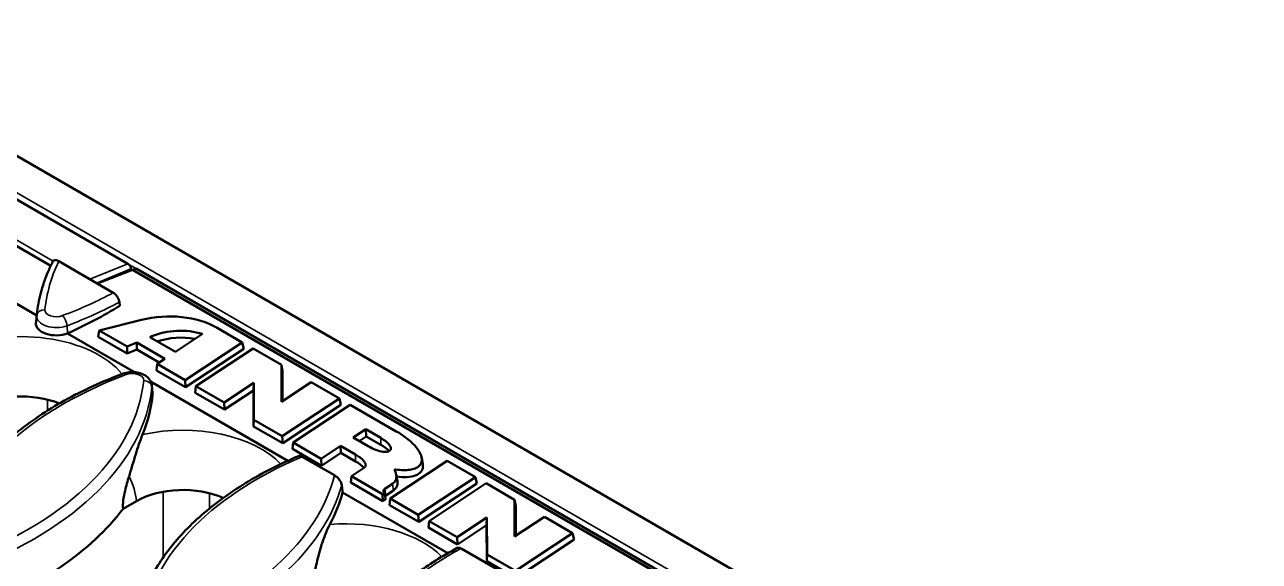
# Model space of a CAD drawing. Header units: millimetres. Extents: x 0 to 1485, y 0 to 1050.
# Drawn here: x 190.8 to 265.6, y 277 to 309.5 of the extents above; entities that cross this region are included whole.
import ezdxf

# ---------------------------------------------------------------- set-up
doc = ezdxf.new("R2010")
doc.units = ezdxf.units.MM
doc.header["$LTSCALE"] = 2.5
doc.layers.add('Sichtbar (ISO)', color=7, linetype='Continuous', lineweight=50)
doc.layers.add('Sichtbar schmal (ISO)', color=7, linetype='Continuous', lineweight=35)

msp = doc.modelspace()

# ---------------------------------------------------------------- linework, layer by layer
at = {"layer": 'Sichtbar (ISO)'}
for p, q in [((458.257, 146.87), (104.703, 350.994)), ((184.924, 302.035), (197.017, 295.053)), ((192.334, 294.928), (186.673, 298.196)), ((191.485, 291.909), (183.829, 296.329)), ((196.13, 293.288), (192.822, 295.198)), ((195.167, 293.845), (197.287, 294.683)), ((197.195, 294.732), (197.188, 294.644)), ((197.287, 294.683), (197.511, 294.758)), ((241.431, 269.197), (197.287, 294.683)), ((197.511, 294.758), (241.623, 269.29)), ((196.526, 292.508), (196.5, 292.721)), ((191.494, 291.988), (191.446, 291.546)), ((195.267, 291.014), (197.847, 291.651)), ((197.417, 288.484), (193.357, 290.828)), ((195.211, 290.63), (195.267, 291.014)), ((196.979, 289.61), (195.211, 290.63)), ((196.961, 290.037), (195.267, 291.014)), ((198.354, 290.61), (198.463, 290.655)), ((199.897, 289.719), (198.354, 290.61)), ((201.531, 290.797), (199.897, 289.719)), ((202.426, 291.168), (203.954, 290.285)), ((197.549, 290.279), (196.961, 290.037)), ((196.979, 289.61), (196.961, 290.037)), ((197.567, 289.852), (196.979, 289.61)), ((199.254, 289.294), (197.549, 290.279)), ((197.567, 289.852), (197.549, 290.279)), ((198.917, 289.072), (197.567, 289.852)), ((203.954, 290.285), (200.489, 287.999)), ((204.041, 289.895), (200.515, 287.568)), ((201.14, 287.623), (204.605, 289.91)), ((204.041, 289.895), (203.954, 290.285)), ((204.605, 289.91), (206.329, 288.914)), ((198.783, 288.984), (199.254, 289.294)), ((198.747, 288.589), (198.783, 288.984)), ((200.515, 287.568), (198.747, 288.589)), ((200.489, 287.999), (198.783, 288.984)), ((206.398, 288.534), (206.329, 288.914)), ((206.329, 288.914), (206.334, 286.676)), ((206.398, 288.534), (206.402, 286.721)), ((206.723, 283.111), (198.396, 287.919)), ((198.469, 287.668), (198.516, 287.226)), ((200.515, 287.568), (200.489, 287.999)), ((201.104, 287.228), (201.14, 287.623)), ((202.846, 286.638), (201.14, 287.623)), ((204.653, 287.831), (202.846, 286.638)), ((204.635, 287.371), (204.653, 287.831)), ((204.658, 285.593), (204.653, 287.831)), ((206.334, 286.676), (208.141, 287.868)), ((208.141, 287.868), (209.847, 286.883)), ((202.872, 286.208), (201.104, 287.228)), ((204.635, 287.371), (202.872, 286.208)), ((204.639, 285.187), (204.635, 287.371)), ((209.847, 286.883), (206.382, 284.597)), ((209.934, 286.493), (209.847, 286.883)), ((202.872, 286.208), (202.846, 286.638)), ((209.934, 286.493), (206.407, 284.166)), ((207.033, 284.221), (210.498, 286.507)), ((210.498, 286.507), (213.295, 284.892)), ((204.639, 285.187), (204.658, 285.593)), ((206.382, 284.597), (204.658, 285.593)), ((206.407, 284.166), (204.639, 285.187)), ((206.407, 284.166), (206.382, 284.597)), ((210.676, 284.514), (211.443, 285.02)), ((211.468, 284.589), (211.037, 284.305)), ((211.468, 284.589), (211.443, 285.02)), ((211.443, 285.02), (212.357, 284.492)), ((212.352, 284.079), (211.468, 284.589)), ((206.996, 283.826), (207.033, 284.221)), ((208.739, 283.236), (207.033, 284.221)), ((209.914, 284.012), (208.739, 283.236)), ((210.829, 283.484), (209.914, 284.012)), ((209.94, 283.581), (209.914, 284.012)), ((211.59, 283.986), (210.676, 284.514)), ((208.764, 282.805), (206.996, 283.826)), ((209.546, 282.227), (207.59, 283.356)), ((208.764, 282.805), (208.739, 283.236)), ((209.94, 283.581), (208.764, 282.805)), ((210.824, 283.071), (209.94, 283.581)), ((212.926, 280.819), (216.39, 283.105)), ((214.836, 283.297), (214.905, 282.909)), ((216.39, 283.105), (218.096, 282.12)), ((210.569, 282.18), (211.361, 282.703)), ((210.532, 281.785), (210.569, 282.18)), ((212.476, 280.662), (210.532, 281.785)), ((212.451, 281.093), (210.569, 282.18)), ((213.066, 281.718), (212.596, 281.407)), ((213.292, 282.26), (213.361, 281.872)), ((218.096, 282.12), (214.631, 279.834)), ((218.183, 281.73), (214.657, 279.403)), ((215.283, 279.458), (218.747, 281.745)), ((218.183, 281.73), (218.096, 282.12)), ((218.747, 281.745), (220.471, 280.749)), ((216.429, 277.508), (210.041, 281.195)), ((212.568, 281.17), (212.451, 281.093)), ((212.476, 280.662), (212.451, 281.093)), ((213.123, 281.307), (212.652, 280.997)), ((196.719, 280.193), (197.531, 280.662)), ((212.653, 280.779), (212.476, 280.662)), ((212.889, 280.424), (212.926, 280.819)), ((214.657, 279.403), (212.889, 280.424)), ((214.631, 279.834), (212.926, 280.819)), ((220.54, 280.369), (220.471, 280.749)), ((220.471, 280.749), (220.476, 278.511)), ((220.54, 280.369), (220.544, 278.556)), ((214.657, 279.403), (214.631, 279.834)), ((215.246, 279.063), (215.283, 279.458)), ((216.988, 278.473), (215.283, 279.458)), ((218.795, 279.666), (216.988, 278.473)), ((218.777, 279.206), (218.795, 279.666)), ((218.8, 277.428), (218.795, 279.666)), ((220.476, 278.511), (222.283, 279.703)), ((222.283, 279.703), (223.989, 278.718)), ((217.014, 278.043), (215.246, 279.063)), ((218.777, 279.206), (217.014, 278.043)), ((218.782, 277.022), (218.777, 279.206)), ((223.989, 278.718), (220.524, 276.432)), ((224.076, 278.328), (223.989, 278.718)), ((217.014, 278.043), (216.988, 278.473)), ((224.076, 278.328), (220.549, 276.001)), ((220.632, 275.826), (217.23, 277.79)), ((218.782, 277.022), (218.8, 277.428)), ((220.524, 276.432), (218.8, 277.428)), ((220.549, 276.001), (218.782, 277.022))]:
    msp.add_line(p, q, dxfattribs=at)
for centre, major_axis, ratio, start_param, end_param in [((197.013, 294.851), (0.133, -0.215), 0.590223, 0.675008, 1.993686), ((179.802, 302.899), (24.486, 1.633), 0.616892, 5.257338, 5.422322), ((192.674, 291.424), (-1.238, 0), 0.57735, 6.227073, 8.433693), ((215.937, 290.67), (-24.538, 0), 0.57735, 6.221282, 6.227073), ((199.267, 289.083), (4.47, 0.287), 0.617018, 0.747109, 1.854258), ((179.91, 302.679), (-24.538, 0), 0.57735, 2.150508, 2.150761), ((200.024, 289.112), (3.026, 0.194), 0.617018, 1.010545, 2.072927), ((200.05, 288.72), (-2.982, -0.191), 0.617018, 4.32299, 5.102368), ((190.538, 284.699), (4, 0), 0.57735, 0.95198, 2.356194), ((174.018, 287.936), (24.538, 0), 0.57735, 6.052201, 6.227073), ((197.281, 287.182), (1.238, 0), 0.57735, 6.227073, 6.345089), ((213.235, 282.552), (-0.0437, -0.0028), 0.617018, 4.385771, 6.540485), ((200.359, 279.029), (4, 0), 0.57735, 0.913947, 2.356194), ((185.803, 283.4), (24.538, 0), 0.57735, 5.986201, 6.126922), ((212.804, 281.288), (-0.293, -0.019), 0.617018, 5.459498, 6.880819), ((212.829, 280.895), (-0.249, -0.016), 0.617018, 5.459498, 5.724515), ((174.018, 285.895), (-24.756, 0), 0.57735, 2.150508, 2.731215)]:
    msp.add_ellipse(centre, major_axis=major_axis, ratio=ratio, start_param=start_param, end_param=end_param, dxfattribs=at)
for points, knots in [([(191.494, 291.988), (191.517, 292.204), (191.549, 292.42), (191.628, 292.85), (191.676, 293.065), (191.788, 293.492), (191.852, 293.704), (191.996, 294.127), (192.076, 294.337), (192.252, 294.754), (192.348, 294.962), (192.451, 295.167)], [2.4180978, 2.4180978, 2.4180978, 2.4180978, 2.4622686, 2.4622686, 2.5064394, 2.5064394, 2.5506102, 2.5506102, 2.594781, 2.594781, 2.6389518, 2.6389518, 2.6389518, 2.6389518]), ([(192.822, 295.198), (192.77, 295.228), (192.709, 295.251), (192.616, 295.266), (192.566, 295.261), (192.499, 295.231), (192.469, 295.202), (192.451, 295.167)], [0.4767997, 0.4767997, 0.4767997, 0.4767997, 0.5211782, 0.5211782, 0.5631257, 0.5631257, 0.6013825, 0.6013825, 0.6013825, 0.6013825]), ([(196.5, 292.721), (196.495, 292.763), (196.483, 292.811), (196.45, 292.909), (196.418, 292.975), (196.353, 293.08), (196.308, 293.138), (196.226, 293.222), (196.174, 293.263), (196.13, 293.288)], [0.0084453, 0.0084453, 0.0084453, 0.0084453, 0.0370847, 0.0370847, 0.0742016, 0.0742016, 0.1113086, 0.1113086, 0.1483666, 0.1483666, 0.1483666, 0.1483666]), ([(185.601, 277.246), (185.699, 278.155), (185.943, 279.057), (186.711, 280.809), (187.233, 281.658), (188.532, 283.277), (189.307, 284.047), (191.083, 285.485), (192.083, 286.153), (194.272, 287.367), (195.461, 287.914), (196.725, 288.392)], [2.4180978, 2.4180978, 2.4180978, 2.4180978, 2.6039342, 2.6039342, 2.7897706, 2.7897706, 2.9756069, 2.9756069, 3.1614433, 3.1614433, 3.3472796, 3.3472796, 3.3472796, 3.3472796]), ([(196.725, 288.392), (196.846, 288.438), (196.972, 288.466), (197.228, 288.494), (197.358, 288.493), (197.613, 288.462), (197.739, 288.431), (197.978, 288.336), (198.093, 288.272), (198.279, 288.105), (198.355, 288.011), (198.438, 287.826), (198.46, 287.748), (198.469, 287.668)], [3.34728, 3.34728, 3.34728, 3.34728, 3.742348, 3.742348, 4.136015, 4.136015, 4.530025, 4.530025, 4.924042, 4.924042, 5.243901, 5.243901, 5.435884, 5.435884, 5.435884, 5.435884]), ([(197.904, 284.693), (197.756, 284.33), (197.61, 283.882), (197.35, 283.047), (197.21, 282.569), (197.084, 282.159)], [-0.5030514, -0.5030514, -0.5030514, -0.5030514, -0.2817609, -0.2817609, 0, 0, 0, 0]), ([(213.295, 284.892), (213.523, 284.761), (213.735, 284.619), (214.05, 284.377), (214.165, 284.278), (214.624, 283.838), (214.828, 283.494), (214.851, 283.128), (214.838, 283.046), (214.776, 282.898), (214.727, 282.834), (214.601, 282.725), (214.525, 282.68), (214.344, 282.608), (214.239, 282.581), (213.877, 282.527), (213.578, 282.531), (213.248, 282.578)], [-1.570796, -1.570796, -1.570796, -1.570796, -1.292974, -1.292974, -1.109456, -1.109456, -0.473884, -0.473884, -0.27001, -0.27001, -0.066136, -0.066136, 0.127348, 0.127348, 0.320833, 0.320833, 0.720394, 0.720394, 0.720394, 0.720394]), ([(212.357, 284.492), (212.592, 284.357), (212.884, 284.117), (212.996, 283.852), (212.945, 283.748), (212.804, 283.655), (212.664, 283.64), (212.232, 283.69), (211.884, 283.817), (211.59, 283.986)], [-1.570796, -1.570796, -1.570796, -1.570796, -0.785398, -0.392699, 0, 0, 0.589049, 0.589049, 1.570796, 1.570796, 1.570796, 1.570796]), ([(197.386, 272.71), (197.478, 273.563), (197.699, 274.41), (198.387, 276.059), (198.853, 276.862), (200.013, 278.399), (200.705, 279.134), (202.293, 280.517), (203.187, 281.166), (205.152, 282.361), (206.221, 282.907), (207.363, 283.394)], [2.4180978, 2.4180978, 2.4180978, 2.4180978, 2.5924715, 2.5924715, 2.7668451, 2.7668451, 2.9412188, 2.9412188, 3.1155924, 3.1155924, 3.2899661, 3.2899661, 3.2899661, 3.2899661]), ([(207.59, 283.356), (207.546, 283.381), (207.495, 283.4), (207.423, 283.409), (207.389, 283.405), (207.363, 283.394)], [0.44837847, 0.44837847, 0.44837847, 0.44837847, 0.48587956, 0.48587956, 0.5166159, 0.5166159, 0.5166159, 0.5166159]), ([(211.361, 282.703), (211.388, 282.721), (211.408, 282.743), (211.43, 282.783), (211.435, 282.8), (211.447, 282.879), (211.424, 282.951), (211.339, 283.079), (211.294, 283.131), (211.187, 283.234), (211.126, 283.285), (210.988, 283.386), (210.911, 283.437), (210.829, 283.484)], [-3.141593, -3.141593, -3.141593, -3.141593, -2.951123, -2.951123, -2.825307, -2.825307, -2.389571, -2.389571, -2.110026, -2.110026, -1.844728, -1.844728, -1.570796, -1.570796, -1.570796, -1.570796]), ([(213.193, 282.542), (213.215, 282.498), (213.234, 282.456), (213.259, 282.386), (213.268, 282.359), (213.3, 282.24), (213.307, 282.154), (213.29, 282.025), (213.277, 281.977), (213.238, 281.891), (213.212, 281.852), (213.149, 281.78), (213.111, 281.747), (213.066, 281.718)], [-0.6949133, -0.6949133, -0.6949133, -0.6949133, -0.6106505, -0.6106505, -0.5549897, -0.5549897, -0.3622221, -0.3622221, -0.2385529, -0.2385529, -0.1211863, -0.1211863, 0, 0, 0, 0]), ([(214.904, 282.909), (214.913, 282.858), (214.936, 282.552), (214.584, 282.138), (213.77, 282.092), (213.311, 282.152)], [-0.53357, -0.53357, -0.53357, -0.53357, -0.425201, 0.147597, 0.700157, 0.700157, 0.700157, 0.700157]), ([(197.084, 282.159), (196.997, 281.873), (196.913, 281.58), (196.803, 281.109), (196.762, 280.908), (196.714, 280.526), (196.706, 280.345), (196.719, 280.193)], [1.1507526, 1.1507526, 1.1507526, 1.1507526, 1.3328013, 1.3328013, 1.4456698, 1.4456698, 1.5531488, 1.5531488, 1.5531488, 1.5531488]), ([(209.991, 281.63), (209.986, 281.667), (209.975, 281.709), (209.941, 281.802), (209.907, 281.867), (209.832, 281.977), (209.778, 282.041), (209.673, 282.141), (209.604, 282.193), (209.546, 282.227)], [0.0084528, 0.0084528, 0.0084528, 0.0084528, 0.0346287, 0.0346287, 0.0719518, 0.0719518, 0.114495, 0.114495, 0.1636057, 0.1636057, 0.1636057, 0.1636057]), ([(213.36, 281.872), (213.374, 281.798), (213.378, 281.572), (213.259, 281.397), (213.123, 281.307)], [-0.503872, -0.503872, -0.503872, -0.503872, -0.3474567, 0, 0, 0, 0]), ([(209.266, 279.254), (209.178, 279.087), (209.088, 278.888), (208.909, 278.439), (208.82, 278.19), (208.618, 277.552), (208.513, 277.161), (208.382, 276.531), (208.337, 276.262), (208.294, 275.789), (208.289, 275.586), (208.303, 275.398)], [-0.8445766, -0.8445766, -0.8445766, -0.8445766, -0.6830403, -0.6830403, -0.5211638, -0.5211638, -0.2920581, -0.2920581, -0.132015, -0.132015, 0, 0, 0, 0]), ([(209.172, 268.174), (209.251, 268.915), (209.428, 269.651), (209.969, 271.093), (210.333, 271.798), (211.235, 273.163), (211.774, 273.822), (213.011, 275.08), (213.709, 275.679), (215.248, 276.807), (216.09, 277.335), (216.993, 277.822)], [2.4180978, 2.4180978, 2.4180978, 2.4180978, 2.5695292, 2.5695292, 2.7209606, 2.7209606, 2.8723919, 2.8723919, 3.0238233, 3.0238233, 3.1752547, 3.1752547, 3.1752547, 3.1752547]), ([(217.23, 277.79), (217.186, 277.815), (217.136, 277.834), (217.06, 277.843), (217.021, 277.837), (216.993, 277.822)], [0.44541901, 0.44541901, 0.44541901, 0.44541901, 0.48242009, 0.48242009, 0.51787248, 0.51787248, 0.51787248, 0.51787248])]:
    msp.add_open_spline(points, degree=3, knots=knots, dxfattribs=at)
for points, degree in [([(197.017, 295.053), (197.036, 295.043), (197.055, 295.028), (197.074, 295.01)], 3), ([(212.845, 283.688), (212.74, 283.816), (212.562, 283.958), (212.352, 284.079)], 3), ([(211.319, 282.676), (211.214, 282.805), (211.036, 282.948), (210.824, 283.071)], 3), ([(212.653, 280.779), (212.613, 280.959), (212.568, 281.17)], 2)]:
    msp.add_open_spline(points, degree=degree, dxfattribs=at)
msp.add_rational_spline([(210.041, 281.195), (210.016, 281.413), (209.991, 281.63)], [1, 1.0000000004, 1], degree=2, dxfattribs=at)
at = {"layer": 'Sichtbar schmal (ISO)'}
for p, q in [((456.312, 145.747), (102.759, 349.871)), ((192.482, 295.211), (186.59, 298.612)), ((197.017, 295.053), (194.704, 294.112)), ((195.104, 293.881), (197.195, 294.732)), ((197.074, 295.01), (197.511, 294.758)), ((191.438, 291.464), (191.486, 291.907)), ((193.352, 290.826), (193.326, 291.293)), ((198.476, 290.539), (198.463, 290.655)), ((198.517, 287.142), (198.469, 287.587)), ((192.148, 286.154), (192.148, 286.813)), ((212.352, 284.079), (212.357, 284.492)), ((210.824, 283.071), (210.829, 283.484)), ((213.253, 282.405), (213.248, 282.578)), ((213.123, 281.307), (213.066, 281.718)), ((199.145, 281.229), (199.145, 277.231)), ((201.969, 280.221), (201.969, 281.143)), ((212.652, 280.997), (212.596, 281.407))]:
    msp.add_line(p, q, dxfattribs=at)
for centre, major_axis, ratio, start_param, end_param in [((215.937, 291.486), (-23.992, 0), 0.57735, 6.011911, 6.227073), ((179.91, 303.495), (-23.992, 0), 0.57735, 2.150508, 2.313181), ((191.983, 291.855), (-0.498, 0.048), 0.815212, 4.791537, 6.275066), ((192.674, 292.241), (-0.692, 0), 0.57735, 6.227073, 8.433693), ((179.91, 303.122), (24.49, 0), 0.57735, 5.2921, 5.456627), ((192.674, 291.868), (-1.19, 0), 0.57735, 6.227073, 8.433693), ((215.937, 291.114), (-24.49, 0), 0.57735, 6.221282, 6.227073), ((193.053, 291.498), (0.177, -0.468), 0.447262, 0.956366, 2.439895), ((190.538, 286.74), (-6.739, 0), 0.57735, 3.573023, 5.388569), ((210.044, 276.744), (-23.992, 0), 0.57735, 5.2921, 6.227073), ((196.902, 287.924), (-0.177, 0.468), 0.447262, 5.581488, 6.283185), ((197.281, 287.998), (0.692, 0), 0.57735, 6.227073, 8.433693), ((174.018, 288.753), (23.992, 0), 0.57735, 5.2921, 6.227073), ((174.018, 288.38), (24.49, 0), 0.57735, 5.2921, 6.227073), ((197.972, 287.568), (0.498, -0.048), 0.815212, 0.166414, 1.649944), ((197.281, 287.626), (1.19, 0), 0.57735, 6.227073, 6.345089), ((200.359, 281.07), (-6.739, 0), 0.57735, 3.634621, 5.085389), ((221.83, 272.208), (-23.992, 0), 0.57735, 5.347815, 6.227073), ((195.594, 281.576), (-1.375, 2.382), 0.57735, 4.018026, 4.625023), ((185.803, 284.217), (23.992, 0), 0.57735, 5.2921, 6.139017), ((185.803, 283.844), (24.49, 0), 0.57735, 5.2921, 6.125933), ((210.18, 275.4), (-6.739, 0), 0.57735, 3.650216, 4.848434), ((233.615, 267.672), (-23.992, 0), 0.57735, 5.464151, 6.227073)]:
    msp.add_ellipse(centre, major_axis=major_axis, ratio=ratio, start_param=start_param, end_param=end_param, dxfattribs=at)

doc.saveas('drawing.dxf')
